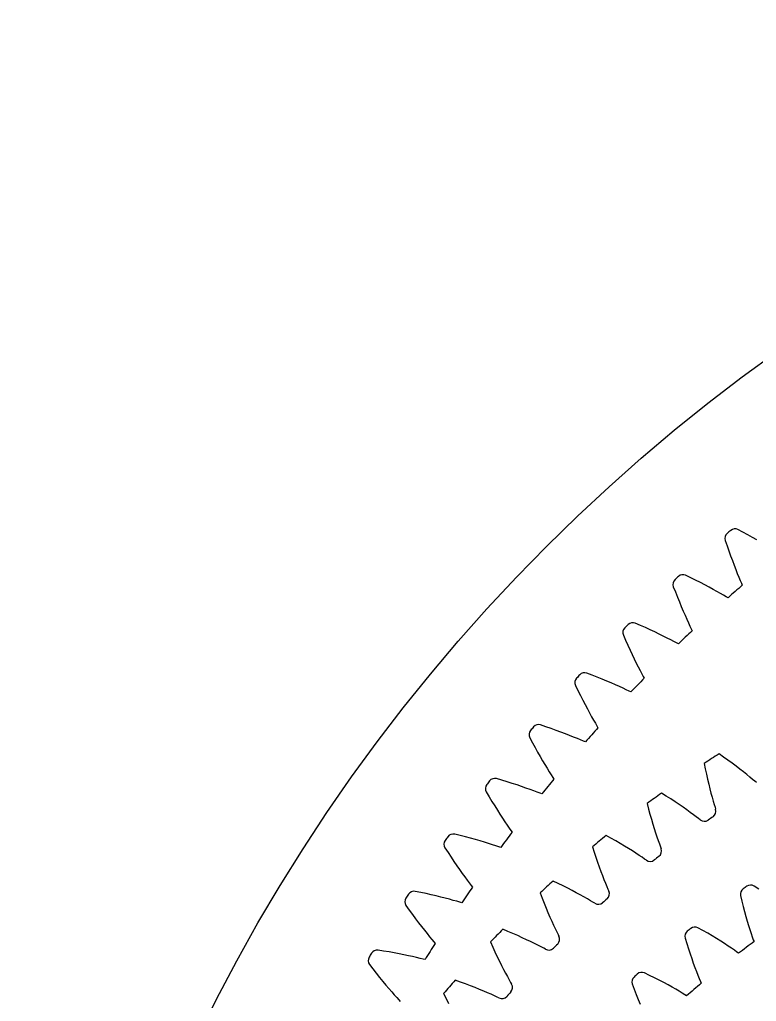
# Model space of a CAD drawing. Header units: millimetres. Extents: x -82 to 82, y -82 to 82.
# Drawn here: x -82.43 to -48.67, y 37.43 to 82.43 of the extents above; entities that cross this region are included whole.
import ezdxf

# ---------------------------------------------------------------- set-up
doc = ezdxf.new("R2010")
doc.units = ezdxf.units.MM

msp = doc.modelspace()

# ---------------------------------------------------------------- linework, layer by layer
at = {"layer": 'fixed_ring'}
for p, q in [((-49.284592, 58.931264), (-49.5124, 59.054245)), ((-50.099349, 58.557125), (-50.015541, 58.312182)), ((-49.064731, 58.810768), (-49.284592, 58.931264)), ((-48.853769, 58.692697), (-49.064731, 58.810768)), ((-48.652178, 58.57754), (-48.853769, 58.692697)), ((-50.015541, 58.312182), (-49.932877, 58.075486)), ((-49.932877, 58.075486), (-49.851139, 57.847968)), ((-49.851139, 57.847968), (-49.770733, 57.630172)), ((-49.770733, 57.630172), (-49.692141, 57.42279)), ((-49.692141, 57.42279), (-49.615953, 57.226718)), ((-49.615953, 57.226718), (-49.542923, 57.04318)), ((-51.677824, 56.844238), (-51.91052, 56.9577)), ((-51.453171, 56.732931), (-51.677824, 56.844238)), ((-51.23751, 56.623679), (-51.453171, 56.732931)), ((-49.542923, 57.04318), (-49.47407, 56.87395)), ((-49.47407, 56.87395), (-49.410911, 56.721858)), ((-49.410911, 56.721858), (-49.356132, 56.592314)), ((-52.476424, 56.436749), (-52.382565, 56.195478)), ((-51.031333, 56.516951), (-51.23751, 56.623679)), ((-50.835264, 56.41331), (-51.031333, 56.516951)), ((-50.650122, 56.313455), (-50.835264, 56.41331)), ((-50.477027, 56.218283), (-50.650122, 56.313455)), ((-49.356132, 56.592314), (-49.318278, 56.504048)), ((-52.382565, 56.195478), (-52.29019, 55.962401)), ((-52.29019, 55.962401), (-52.19912, 55.738455)), ((-50.317613, 56.129026), (-50.477027, 56.218283)), ((-50.174501, 56.047539), (-50.317613, 56.129026)), ((-50.052728, 55.977158), (-50.174501, 56.047539)), ((-49.969822, 55.928676), (-50.052728, 55.977158)), ((-52.19912, 55.738455), (-52.109782, 55.524168)), ((-52.109782, 55.524168), (-52.022687, 55.32021)), ((-52.022687, 55.32021), (-51.938462, 55.127454)), ((-51.938462, 55.127454), (-51.857909, 54.947091)), ((-51.857909, 54.947091), (-51.782122, 54.780851)), ((-53.982765, 54.660094), (-54.219951, 54.763843)), ((-53.753705, 54.558166), (-53.982765, 54.660094)), ((-53.533713, 54.45792), (-53.753705, 54.558166)), ((-53.323302, 54.359803), (-53.533713, 54.45792)), ((-51.782122, 54.780851), (-51.712731, 54.631499)), ((-51.712731, 54.631499), (-51.652646, 54.50433)), ((-51.652646, 54.50433), (-51.611176, 54.417704)), ((-54.763843, 54.219951), (-54.660094, 53.982765)), ((-53.123117, 54.264354), (-53.323302, 54.359803)), ((-52.934007, 54.172234), (-53.123117, 54.264354)), ((-52.757127, 54.084297), (-52.934007, 54.172234)), ((-52.59416, 54.001704), (-52.757127, 54.084297)), ((-52.447803, 53.926201), (-52.59416, 54.001704)), ((-54.660094, 53.982765), (-54.558166, 53.753705)), ((-54.558166, 53.753705), (-54.45792, 53.533713)), ((-52.323225, 53.860912), (-52.447803, 53.926201)), ((-52.238387, 53.815898), (-52.323225, 53.860912)), ((-54.45792, 53.533713), (-54.359803, 53.323302)), ((-54.359803, 53.323302), (-54.264354, 53.123117)), ((-54.264354, 53.123117), (-54.172234, 52.934007)), ((-54.172234, 52.934007), (-54.084297, 52.757127)), ((-54.084297, 52.757127), (-54.001704, 52.59416)), ((-56.195478, 52.382565), (-56.436749, 52.476424)), ((-55.962401, 52.29019), (-56.195478, 52.382565)), ((-55.738455, 52.19912), (-55.962401, 52.29019)), ((-54.001704, 52.59416), (-53.926201, 52.447803)), ((-53.926201, 52.447803), (-53.860912, 52.323225)), ((-53.860912, 52.323225), (-53.815898, 52.238387)), ((-56.9577, 51.91052), (-56.844238, 51.677824)), ((-55.524168, 52.109782), (-55.738455, 52.19912)), ((-55.32021, 52.022687), (-55.524168, 52.109782)), ((-55.127454, 51.938462), (-55.32021, 52.022687)), ((-54.947091, 51.857909), (-55.127454, 51.938462)), ((-54.780851, 51.782122), (-54.947091, 51.857909)), ((-54.631499, 51.712731), (-54.780851, 51.782122)), ((-56.844238, 51.677824), (-56.732931, 51.453171)), ((-56.732931, 51.453171), (-56.623679, 51.23751)), ((-54.50433, 51.652646), (-54.631499, 51.712731)), ((-54.417704, 51.611176), (-54.50433, 51.652646)), ((-56.623679, 51.23751), (-56.516951, 51.031333)), ((-56.516951, 51.031333), (-56.41331, 50.835264)), ((-56.41331, 50.835264), (-56.313455, 50.650122)), ((-56.313455, 50.650122), (-56.218283, 50.477027)), ((-56.218283, 50.477027), (-56.129026, 50.317613)), ((-58.312182, 50.015541), (-58.557125, 50.099349)), ((-58.075486, 49.932877), (-58.312182, 50.015541)), ((-56.129026, 50.317613), (-56.047539, 50.174501)), ((-56.047539, 50.174501), (-55.977158, 50.052728)), ((-55.977158, 50.052728), (-55.928676, 49.969822)), ((-59.054245, 49.5124), (-58.931264, 49.284592)), ((-57.847968, 49.851139), (-58.075486, 49.932877)), ((-57.630172, 49.770733), (-57.847968, 49.851139)), ((-57.42279, 49.692141), (-57.630172, 49.770733)), ((-57.226718, 49.615953), (-57.42279, 49.692141)), ((-57.04318, 49.542923), (-57.226718, 49.615953)), ((-56.87395, 49.47407), (-57.04318, 49.542923)), ((-58.931264, 49.284592), (-58.810768, 49.064731)), ((-58.810768, 49.064731), (-58.692697, 48.853769)), ((-56.721858, 49.410911), (-56.87395, 49.47407)), ((-56.592314, 49.356132), (-56.721858, 49.410911)), ((-56.504048, 49.318278), (-56.592314, 49.356132)), ((-58.692697, 48.853769), (-58.57754, 48.652178)), ((-58.57754, 48.652178), (-58.465886, 48.46056)), ((-58.465886, 48.46056), (-58.358464, 48.279702)), ((-58.358464, 48.279702), (-58.256221, 48.110688)), ((-58.256221, 48.110688), (-58.160452, 47.955099)), ((-58.160452, 47.955099), (-58.073121, 47.815477)), ((-58.073121, 47.815477), (-57.997768, 47.696716)), ((-60.32926, 47.563066), (-60.577457, 47.63668)), ((-60.089351, 47.490254), (-60.32926, 47.563066)), ((-59.858649, 47.417988), (-60.089351, 47.490254)), ((-59.637717, 47.346652), (-59.858649, 47.417988)), ((-59.427263, 47.276697), (-59.637717, 47.346652)), ((-59.22821, 47.208676), (-59.427263, 47.276697)), ((-57.997768, 47.696716), (-57.945901, 47.615885)), ((-61.049897, 47.029689), (-60.917607, 46.807158)), ((-60.917607, 46.807158), (-60.788129, 46.592465)), ((-59.041812, 47.143293), (-59.22821, 47.208676)), ((-58.86988, 47.081493), (-59.041812, 47.143293)), ((-58.715308, 47.024673), (-58.86988, 47.081493)), ((-58.583611, 46.975294), (-58.715308, 47.024673)), ((-58.493857, 46.94112), (-58.583611, 46.975294)), ((-60.788129, 46.592465), (-60.66144, 46.386562)), ((-60.66144, 46.386562), (-60.538051, 46.189902)), ((-60.538051, 46.189902), (-60.418573, 46.003062)), ((-60.418573, 46.003062), (-60.303769, 45.826798)), ((-60.303769, 45.826798), (-60.194629, 45.662154)), ((-60.194629, 45.662154), (-60.092513, 45.510654)), ((-60.092513, 45.510654), (-59.999486, 45.374761)), ((-62.243267, 45.029331), (-62.494294, 45.092625)), ((-62.000554, 44.966495), (-62.243267, 45.029331)), ((-59.999486, 45.374761), (-59.919289, 45.259215)), ((-59.919289, 45.259215), (-59.864127, 45.180597)), ((-61.767062, 44.903825), (-62.000554, 44.966495)), ((-61.543371, 44.841679), (-61.767062, 44.903825)), ((-61.330206, 44.780481), (-61.543371, 44.841679)), ((-61.128512, 44.720744), (-61.330206, 44.780481)), ((-60.939571, 44.66312), (-61.128512, 44.720744)), ((-60.765233, 44.608477), (-60.939571, 44.66312)), ((-60.608445, 44.558094), (-60.765233, 44.608477)), ((-60.47482, 44.5142), (-60.608445, 44.558094)), ((-62.941247, 44.466629), (-62.799873, 44.249755)), ((-62.799873, 44.249755), (-62.661633, 44.040595)), ((-60.383729, 44.483763), (-60.47482, 44.5142)), ((-62.661633, 44.040595), (-62.526544, 43.840104)), ((-62.526544, 43.840104), (-62.395133, 43.648712)), ((-62.395133, 43.648712), (-62.268036, 43.466968)), ((-62.268036, 43.466968), (-62.146047, 43.295599)), ((-62.146047, 43.295599), (-62.030195, 43.135606)), ((-62.030195, 43.135606), (-61.921906, 42.988456)), ((-61.921906, 42.988456), (-61.823343, 42.856523)), ((-61.823343, 42.856523), (-61.73844, 42.74439)), ((-64.050932, 42.418664), (-64.30436, 42.47153)), ((-63.805829, 42.365912), (-64.050932, 42.418664)), ((-63.569948, 42.312944), (-63.805829, 42.365912)), ((-63.343879, 42.260095), (-63.569948, 42.312944)), ((-61.73844, 42.74439), (-61.680075, 42.668118)), ((-63.128368, 42.207758), (-63.343879, 42.260095)), ((-62.924378, 42.156408), (-63.128368, 42.207758)), ((-62.733216, 42.106641), (-62.924378, 42.156408)), ((-62.556769, 42.059249), (-62.733216, 42.106641)), ((-62.398032, 42.015388), (-62.556769, 42.059249)), ((-62.262708, 41.977054), (-62.398032, 42.015388)), ((-62.170438, 41.950408), (-62.262708, 41.977054)), ((-64.725062, 41.827599), (-64.574847, 41.616752)), ((-64.574847, 41.616752), (-64.428082, 41.413484)), ((-64.428082, 41.413484), (-64.284823, 41.218746)), ((-64.284823, 41.218746), (-64.145614, 41.032948)), ((-64.145614, 41.032948), (-64.011116, 40.856612)), ((-64.011116, 40.856612), (-63.882148, 40.69043)), ((-63.882148, 40.69043), (-63.759784, 40.535361)), ((-63.759784, 40.535361), (-63.645506, 40.392812)), ((-63.645506, 40.392812), (-63.541576, 40.265065)), ((-63.541576, 40.265065), (-63.452111, 40.156537)), ((-63.452111, 40.156537), (-63.390645, 40.082742)), ((-65.749167, 39.735525), (-66.004564, 39.777873)), ((-65.502094, 39.692947), (-65.749167, 39.735525)), ((-65.264225, 39.649772), (-65.502094, 39.692947)), ((-65.036165, 39.606311), (-65.264225, 39.649772)), ((-64.818675, 39.562924), (-65.036165, 39.606311)), ((-64.612737, 39.520048), (-64.818675, 39.562924)), ((-64.419683, 39.478223), (-64.612737, 39.520048)), ((-64.241427, 39.438164), (-64.419683, 39.478223)), ((-64.081014, 39.400899), (-64.241427, 39.438164)), ((-63.944221, 39.36819), (-64.081014, 39.400899)), ((-63.850929, 39.34538), (-63.944221, 39.36819)), ((-66.398295, 39.117106), (-66.239496, 38.912647)), ((-66.239496, 38.912647), (-66.084456, 38.715618)), ((-66.084456, 38.715618), (-65.933271, 38.526967)), ((-65.933271, 38.526967), (-65.786504, 38.34708)), ((-65.786504, 38.34708), (-65.644833, 38.176453)), ((-65.644833, 38.176453), (-65.509109, 38.015743)), ((-65.509109, 38.015743), (-65.380441, 37.865863)), ((-65.380441, 37.865863), (-65.260369, 37.728158)), ((-65.260369, 37.728158), (-65.151248, 37.604815)), ((-65.151248, 37.604815), (-65.057375, 37.500076)), ((-65.057375, 37.500076), (-64.992912, 37.428885))]:
    msp.add_line(p, q, dxfattribs=at)
for centre, radius, start, end in [((0, 0), 77.25, 130.183645, 130.342671), ((-49.65119, 58.78828), 0.3, 62.442946, 130.183645), ((-49.814167, 58.650245), 0.3, 130.342671, 198.08337), ((-52.195334, 56.541574), 0.3, 132.711092, 200.451791), ((0, 0), 77.25, 132.552066, 132.711092), ((-52.0382, 56.686226), 0.3, 64.811367, 132.552066), ((0, 0), 75, 131.115345, 131.779392), ((-54.487325, 54.336303), 0.3, 135.079513, 202.820212), ((0, 0), 77.25, 134.920487, 135.079513), ((-54.336303, 54.487325), 0.3, 67.179788, 134.920487), ((0, 0), 75, 133.483766, 134.147813), ((-56.686226, 52.0382), 0.3, 137.447934, 205.188633), ((0, 0), 77.25, 137.288908, 137.447934), ((-56.541574, 52.195334), 0.3, 69.548209, 137.288908), ((0, 0), 75, 135.852187, 136.516234), ((0, 0), 77.25, 139.657329, 139.816355), ((-58.650245, 49.814167), 0.3, 71.91663, 139.657329), ((0, 0), 75, 138.220608, 138.884655), ((-58.78828, 49.65119), 0.3, 139.816355, 207.557054), ((-60.789895, 47.179351), 0.3, 142.184776, 209.925475), ((0, 0), 77.25, 142.02575, 142.184776), ((-60.658713, 47.347894), 0.3, 74.285051, 142.02575), ((0, 0), 75, 140.589029, 141.253076), ((-62.563546, 44.800728), 0.3, 76.653472, 144.394171), ((0, 0), 75, 142.95745, 143.621498), ((-62.687651, 44.626908), 0.3, 144.553197, 212.293896), ((0, 0), 77.25, 144.394171, 144.553197), ((0, 0), 77.25, 146.762592, 146.921619), ((-64.361491, 42.17702), 0.3, 79.021893, 146.762592), ((0, 0), 75, 145.325871, 145.989919), ((-64.478306, 41.99822), 0.3, 146.921619, 214.662317), ((0, 0), 75, 147.694292, 148.35834), ((0, 0), 77.25, 149.131013, 149.29004), ((-66.049475, 39.481254), 0.3, 81.390314, 149.131013), ((-66.158802, 39.297779), 0.3, 149.29004, 217.030738)]:
    msp.add_arc(centre, radius, start, end, dxfattribs=at)
at = {"layer": 'outer'}
msp.add_circle((0, 0), 82.428227, dxfattribs=at)
at = {"layer": 'thin_ring_external'}
for p, q in [((-50.172868, 48.629392), (-50.382605, 48.776348)), ((-49.971826, 48.485011), (-50.172868, 48.629392)), ((-51.06183, 48.332588), (-51.011502, 48.081485)), ((-49.779772, 48.343688), (-49.971826, 48.485011)), ((-49.59707, 48.205992), (-49.779772, 48.343688)), ((-49.424193, 48.072611), (-49.59707, 48.205992)), ((-51.011502, 48.081485), (-50.960039, 47.839379)), ((-50.960039, 47.839379), (-50.907766, 47.606732)), ((-49.261769, 47.944398), (-49.424193, 48.072611)), ((-49.110673, 47.822458), (-49.261769, 47.944398)), ((-48.972203, 47.708319), (-49.110673, 47.822458)), ((-48.848483, 47.604296), (-48.972203, 47.708319)), ((-50.907766, 47.606732), (-50.855059, 47.384107)), ((-50.855059, 47.384107), (-50.802356, 47.172213)), ((-48.74367, 47.514581), (-48.848483, 47.604296)), ((-48.671137, 47.453744), (-48.74367, 47.514581)), ((-52.804416, 46.838306), (-53.021931, 46.973484)), ((-52.595727, 46.705218), (-52.804416, 46.838306)), ((-50.802356, 47.172213), (-50.750186, 46.971966)), ((-50.750186, 46.971966), (-50.699212, 46.784614)), ((-53.675678, 46.492982), (-53.611594, 46.245032)), ((-52.396179, 46.57469), (-52.595727, 46.705218)), ((-52.206169, 46.447268), (-52.396179, 46.57469)), ((-52.026207, 46.323613), (-52.206169, 46.447268)), ((-50.699212, 46.784614), (-50.650309, 46.611958)), ((-50.650309, 46.611958), (-50.604745, 46.456872)), ((-50.604745, 46.456872), (-50.56469, 46.32485)), ((-53.611594, 46.245032), (-53.546872, 46.006129)), ((-53.546872, 46.006129), (-53.481863, 45.776715)), ((-51.856967, 46.204542), (-52.026207, 46.323613)), ((-51.699383, 46.091111), (-51.856967, 46.204542)), ((-51.554835, 45.984773), (-51.699383, 46.091111)), ((-51.425572, 45.887723), (-51.554835, 45.984773)), ((-50.56469, 46.32485), (-50.538113, 46.233988)), ((-53.481863, 45.776715), (-53.416972, 45.557332)), ((-53.416972, 45.557332), (-53.352676, 45.348662)), ((-51.315977, 45.803919), (-51.425572, 45.887723)), ((-51.240202, 45.74717), (-51.315977, 45.803919)), ((-55.333302, 44.904973), (-55.557933, 45.027964)), ((-53.352676, 45.348662), (-53.289555, 45.151594)), ((-53.289555, 45.151594), (-53.228337, 44.967334)), ((-55.117598, 44.783584), (-55.333302, 44.904973)), ((-54.911162, 44.664246), (-55.117598, 44.783584)), ((-54.714422, 44.547485), (-54.911162, 44.664246)), ((-53.228337, 44.967334), (-53.169997, 44.797633)), ((-53.169997, 44.797633), (-53.115959, 44.645293)), ((-53.115959, 44.645293), (-53.068692, 44.515678)), ((-56.184218, 44.512177), (-56.106572, 44.268135)), ((-56.106572, 44.268135), (-56.028788, 44.03316)), ((-54.527922, 44.433932), (-54.714422, 44.547485)), ((-54.352379, 44.324364), (-54.527922, 44.433932)), ((-54.188785, 44.219787), (-54.352379, 44.324364)), ((-54.038599, 44.121573), (-54.188785, 44.219787)), ((-53.904186, 44.031791), (-54.038599, 44.121573)), ((-53.068692, 44.515678), (-53.03715, 44.426418)), ((-56.028788, 44.03316), (-55.951239, 43.807675)), ((-55.951239, 43.807675), (-55.874362, 43.5922)), ((-53.790141, 43.954152), (-53.904186, 44.031791)), ((-53.711355, 43.901663), (-53.790141, 43.954152)), ((-55.874362, 43.5922), (-55.798668, 43.387389)), ((-55.798668, 43.387389), (-55.724787, 43.194097)), ((-57.751845, 42.835265), (-57.98291, 42.945695)), ((-57.529781, 42.725943), (-57.751845, 42.835265)), ((-55.724787, 43.194097), (-55.653511, 43.013489)), ((-55.653511, 43.013489), (-55.585912, 42.84726)), ((-55.585912, 42.84726), (-55.523564, 42.698129)), ((-58.579831, 42.396191), (-58.488859, 42.156796)), ((-57.317085, 42.618159), (-57.529781, 42.725943)), ((-57.114212, 42.512413), (-57.317085, 42.618159)), ((-56.921739, 42.409306), (-57.114212, 42.512413)), ((-56.740427, 42.309575), (-56.921739, 42.409306)), ((-56.571321, 42.214168), (-56.740427, 42.309575)), ((-55.523564, 42.698129), (-55.469228, 42.571314)), ((-55.469228, 42.571314), (-55.432817, 42.483927)), ((-58.488859, 42.156796), (-58.398248, 41.926463)), ((-58.398248, 41.926463), (-58.308396, 41.705593)), ((-56.415952, 42.124377), (-56.571321, 42.214168)), ((-56.276798, 42.042136), (-56.415952, 42.124377)), ((-56.158648, 41.970897), (-56.276798, 42.042136)), ((-56.077091, 41.922828), (-56.158648, 41.970897)), ((-58.308396, 41.705593), (-58.219765, 41.49468)), ((-58.219765, 41.49468), (-58.132904, 41.29435)), ((-58.132904, 41.29435), (-58.048487, 41.105421)), ((-58.048487, 41.105421), (-57.96737, 40.929014)), ((-60.0527, 40.635468), (-60.289497, 40.733002)), ((-59.824951, 40.538545), (-60.0527, 40.635468)), ((-59.60664, 40.442641), (-59.824951, 40.538545)), ((-57.96737, 40.929014), (-57.890716, 40.766762)), ((-57.890716, 40.766762), (-57.820248, 40.621291)), ((-57.820248, 40.621291), (-57.759009, 40.497662)), ((-60.85524, 40.151449), (-60.751219, 39.917429)), ((-59.39825, 40.348232), (-59.60664, 40.442641)), ((-59.200389, 40.255885), (-59.39825, 40.348232)), ((-59.013858, 40.166293), (-59.200389, 40.255885)), ((-58.839753, 40.080347), (-59.013858, 40.166293)), ((-58.679675, 39.999251), (-58.839753, 40.080347)), ((-57.759009, 40.497662), (-57.717839, 40.412414)), ((-60.751219, 39.917429), (-60.648058, 39.692437)), ((-60.648058, 39.692437), (-60.546175, 39.476852)), ((-58.536201, 39.924801), (-58.679675, 39.999251)), ((-58.414306, 39.860178), (-58.536201, 39.924801)), ((-58.330225, 39.816675), (-58.414306, 39.860178)), ((-60.546175, 39.476852), (-60.44606, 39.271142)), ((-60.44606, 39.271142), (-60.348295, 39.075901)), ((-60.348295, 39.075901), (-60.253598, 38.89191)), ((-60.253598, 38.89191), (-60.162887, 38.720239)), ((-60.162887, 38.720239), (-60.077411, 38.562455)), ((-62.228879, 38.312263), (-62.47069, 38.396603)), ((-61.996137, 38.228033), (-62.228879, 38.312263)), ((-60.077411, 38.562455), (-59.999036, 38.421088)), ((-59.999036, 38.421088), (-59.931079, 38.30102)), ((-59.931079, 38.30102), (-59.885276, 38.218169)), ((-61.772874, 38.144301), (-61.996137, 38.228033)), ((-61.559599, 38.061515), (-61.772874, 38.144301)), ((-61.356952, 37.980207), (-61.559599, 38.061515)), ((-61.165769, 37.901027), (-61.356952, 37.980207)), ((-60.987194, 37.824803), (-61.165769, 37.901027)), ((-60.822891, 37.752649), (-60.987194, 37.824803)), ((-63.003537, 37.784768), (-62.886783, 37.556834)), ((-62.886783, 37.556834), (-62.771383, 37.337867)), ((-60.675534, 37.686215), (-60.822891, 37.752649)), ((-60.550264, 37.628406), (-60.675534, 37.686215)), ((-60.463914, 37.5896), (-60.550264, 37.628406))]:
    msp.add_line(p, q, dxfattribs=at)
for centre, radius, start, end in [((-19, 0), 58, 122.757148, 123.558641), ((-19, 0), 58, 125.915043, 126.716536), ((-50.823007, 46.13999), 0.3, 304.594244, 18.259709), ((-51.052278, 45.981017), 0.3, 231.213975, 304.87944), ((-19, 0), 55.75, 124.594244, 124.87944), ((-19, 0), 58, 129.072938, 129.874431), ((-53.316433, 44.316869), 0.3, 307.752139, 21.417604), ((-53.536599, 44.145508), 0.3, 234.37187, 308.037335), ((-19, 0), 55.75, 127.752139, 128.037335), ((-19, 0), 58, 132.230832, 133.032326), ((-55.705641, 42.35916), 0.3, 310.910034, 24.575499), ((-55.916033, 42.17593), 0.3, 237.529764, 311.195229), ((-19, 0), 55.75, 130.910034, 131.195229), ((-19, 0), 58, 135.388727, 136.19022), ((-19, 0), 55.75, 134.067929, 134.353124), ((-57.983376, 40.272806), 0.3, 314.067929, 27.733393), ((-58.183354, 40.078265), 0.3, 240.687659, 314.353124), ((-19, 0), 58, 138.546622, 139.348115), ((-19, 0), 55.75, 137.225823, 137.511019), ((-60.142719, 38.064146), 0.3, 317.225823, 30.891288), ((-60.331676, 37.858883), 0.3, 243.845554, 317.511019)]:
    msp.add_arc(centre, radius, start, end, dxfattribs=at)
at = {"layer": 'thin_ring_internal'}
for p, q in [((-48.556719, 42.574046), (-48.776391, 42.714972)), ((-49.390489, 42.280261), (-49.330583, 42.02624)), ((-49.330583, 42.02624), (-49.27032, 41.781051)), ((-49.27032, 41.781051), (-49.209239, 41.545743)), ((-49.209239, 41.545743), (-49.147765, 41.320865)), ((-49.147765, 41.320865), (-49.086395, 41.107109)), ((-49.086395, 41.107109), (-49.025729, 40.905374)), ((-51.121557, 40.673759), (-51.349487, 40.800894)), ((-50.902221, 40.548697), (-51.121557, 40.673759)), ((-50.69261, 40.425553), (-50.902221, 40.548697)), ((-49.025729, 40.905374), (-48.966522, 40.716882)), ((-48.966522, 40.716882), (-48.909774, 40.543408)), ((-48.909774, 40.543408), (-48.85694, 40.387791)), ((-51.935659, 40.329203), (-51.860229, 40.079351)), ((-51.860229, 40.079351), (-51.784986, 39.838338)), ((-50.49314, 40.304885), (-50.69261, 40.425553)), ((-50.304338, 40.187361), (-50.49314, 40.304885)), ((-50.126906, 40.073803), (-50.304338, 40.187361)), ((-49.961814, 39.965273), (-50.126906, 40.073803)), ((-48.85694, 40.387791), (-48.81052, 40.255476)), ((-48.81052, 40.255476), (-48.778119, 40.165453)), ((-51.784986, 39.838338), (-51.709536, 39.607236)), ((-51.709536, 39.607236), (-51.634335, 39.386569)), ((-49.810492, 39.863218), (-49.961814, 39.965273)), ((-49.675273, 39.769814), (-49.810492, 39.863218)), ((-49.560713, 39.688956), (-49.675273, 39.769814)), ((-49.482994, 39.633156), (-49.560713, 39.688956)), ((-51.634335, 39.386569), (-51.559922, 39.176996)), ((-51.559922, 39.176996), (-51.486952, 38.979378)), ((-53.564546, 38.619182), (-53.799871, 38.732044)), ((-51.486952, 38.979378), (-51.416253, 38.79489)), ((-51.416253, 38.79489), (-51.348934, 38.625238)), ((-53.337927, 38.50786), (-53.564546, 38.619182)), ((-53.121133, 38.397853), (-53.337927, 38.50786)), ((-52.914613, 38.289694), (-53.121133, 38.397853)), ((-52.718935, 38.184015), (-52.914613, 38.289694)), ((-51.348934, 38.625238), (-51.286621, 38.473168)), ((-51.286621, 38.473168), (-51.232143, 38.343962)), ((-51.232143, 38.343962), (-51.194261, 38.256105)), ((-54.355893, 38.225163), (-54.265225, 37.980429)), ((-54.265225, 37.980429), (-54.175288, 37.744505)), ((-52.534849, 38.081596), (-52.718935, 38.184015)), ((-52.363388, 37.983434), (-52.534849, 38.081596)), ((-52.20607, 37.890889), (-52.363388, 37.983434)), ((-52.065358, 37.805987), (-52.20607, 37.890889)), ((-51.946038, 37.732334), (-52.065358, 37.805987)), ((-54.175288, 37.744505), (-54.085754, 37.518486)), ((-54.085754, 37.518486), (-53.997111, 37.302866)), ((-51.865031, 37.681425), (-51.946038, 37.732334))]:
    msp.add_line(p, q, dxfattribs=at)
for centre, radius, start, end in [((-48.933387, 42.459331), 0.3, 58.444617, 125.183439), ((-49.097202, 42.34337), 0.3, 125.404797, 192.143618), ((-19, 0), 52.25, 125.183439, 125.404797), ((-51.646813, 40.410247), 0.3, 128.934208, 195.67303), ((-19, 0), 52.25, 128.712851, 128.934208), ((-51.490448, 40.536074), 0.3, 61.974029, 128.712851), ((-19, 0), 50, 126.552733, 127.564914), ((-53.924262, 38.459049), 0.3, 65.50344, 132.242262), ((-54.072585, 38.323835), 0.3, 132.46362, 199.202442), ((-19, 0), 52.25, 132.242262, 132.46362), ((-19, 0), 50, 130.082145, 131.094326)]:
    msp.add_arc(centre, radius, start, end, dxfattribs=at)

doc.saveas('drawing.dxf')
